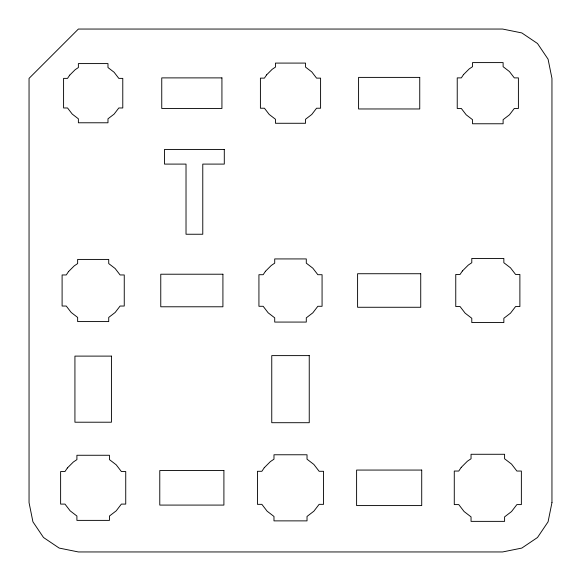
<?xml version="1.0" encoding="UTF-8"?>
<svg xmlns="http://www.w3.org/2000/svg" width="581" height="581" viewBox="0 0 581 581"><rect width="100%" height="100%" fill="white"/><g stroke="black" fill="none" stroke-linecap="round" stroke-linejoin="round"><path stroke-width="0.87" d="M551.95 502.623L548.072 521.818L537.498 537.498L521.818 548.072L502.623 551.95L78.377 551.95L59.182 548.072L43.502 537.498L32.928 521.818L29.05 502.623L29.05 78.377L78.377 29.05L502.623 29.05L521.818 32.928L537.498 43.502L548.072 59.182L551.95 78.377L551.95 502.623M69.698 75.16L67.541 78.377L63.583 78.377L63.583 107.979L67.541 107.979L72.255 114.108L78.377 118.814L78.377 122.78L107.979 122.78L107.979 118.814L114.108 114.108L118.814 107.979L122.78 107.979L122.78 78.377L118.814 78.377L114.108 72.255L107.979 67.541L107.979 63.583L78.377 63.583L78.377 67.541L75.16 69.698L69.698 75.16M68.529 271.574L66.263 274.958L62.102 274.958L62.102 306.042L66.263 306.042L71.209 312.476L77.643 317.422L77.643 321.576L108.72 321.576L108.72 317.422L115.154 312.476L120.1 306.042L124.254 306.042L124.254 274.958L120.1 274.958L115.154 268.524L108.72 263.578L108.72 259.424L77.643 259.424L77.643 263.578L74.259 265.851L68.529 271.574M266.628 74.855L264.435 78.13L260.411 78.13L260.411 108.226L264.435 108.226L269.221 114.457L275.452 119.243L275.452 123.274L305.548 123.274L305.548 119.243L311.779 114.457L316.565 108.226L320.589 108.226L320.589 78.13L316.565 78.13L311.779 71.906L305.548 67.113L305.548 63.089L275.452 63.089L275.452 67.113L272.177 69.306L266.628 74.855M67.352 467.995L64.978 471.54L60.62 471.54L60.62 504.097L64.978 504.097L70.156 510.844L76.903 516.022L76.903 520.38L109.46 520.38L109.46 516.022L116.2 510.844L121.378 504.097L125.736 504.097L125.736 471.54L121.378 471.54L116.2 464.8L109.46 459.622L109.46 455.264L76.903 455.264L76.903 459.622L73.359 461.997L67.352 467.995M265.459 271.276L263.157 274.711L258.93 274.711L258.93 306.289L263.157 306.289L268.175 312.825L274.711 317.843L274.711 322.07L306.289 322.07L306.289 317.843L312.825 312.825L317.843 306.289L322.07 306.289L322.07 274.711L317.843 274.711L312.825 268.175L306.289 263.157L306.289 258.93L274.711 258.93L274.711 263.157L271.276 265.459L265.459 271.276M463.558 74.557L461.329 77.89L457.232 77.89L457.232 108.473L461.329 108.473L466.194 114.806L472.527 119.671L472.527 123.768L503.11 123.768L503.11 119.671L509.443 114.806L514.308 108.473L518.405 108.473L518.405 77.89L514.308 77.89L509.443 71.557L503.11 66.692L503.11 62.595L472.527 62.595L472.527 66.692L469.201 68.921L463.558 74.557M264.282 467.698L261.871 471.293L257.448 471.293L257.448 504.344L261.871 504.344L267.129 511.193L273.978 516.451L273.978 520.874L307.022 520.874L307.022 516.451L313.871 511.193L319.129 504.344L323.552 504.344L323.552 471.293L319.129 471.293L313.871 464.451L307.022 459.193L307.022 454.77L273.978 454.77L273.978 459.193L270.376 461.604L264.282 467.698M462.389 270.978L460.05 274.464L455.758 274.464L455.758 306.536L460.05 306.536L465.149 313.174L471.787 318.272L471.787 322.564L503.85 322.564L503.85 318.272L510.496 313.174L515.594 306.536L519.886 306.536L519.886 274.464L515.594 274.464L510.496 267.826L503.85 262.728L503.85 258.436L471.787 258.436L471.787 262.728L468.301 265.067L462.389 270.978M461.212 467.393L458.765 471.046L454.277 471.046L454.277 504.591L458.765 504.591L464.103 511.541L471.046 516.879L471.046 521.368L504.591 521.368L504.591 516.879L511.541 511.541L516.879 504.591L521.368 504.591L521.368 471.046L516.879 471.046L511.541 464.103L504.591 458.765L504.591 454.277L471.046 454.277L471.046 458.765L467.393 461.212L461.212 467.393M419.743 77.396L358.579 77.396L358.579 108.967L419.743 108.967L419.743 77.396M221.927 77.89L161.75 77.89L161.75 108.473L221.927 108.473L221.927 77.89M224.295 149.433L164.503 149.433L164.503 164.096L186.022 164.096L186.022 234.245L202.776 234.245L202.776 164.096L224.295 164.096L224.295 149.433M420.731 273.731L357.591 273.731L357.591 307.269L420.731 307.269L420.731 273.731M222.915 274.217L160.763 274.217L160.763 306.783L222.915 306.783L222.915 274.217M309.245 355.616L271.755 355.616L271.755 422.707L309.245 422.707L309.245 355.616M111.429 356.109L74.927 356.109L74.927 422.213L111.429 422.213L111.429 356.109M421.719 470.065L356.603 470.065L356.603 505.579L421.719 505.579L421.719 470.065M223.903 470.552L159.775 470.552L159.775 505.085L223.903 505.085L223.903 470.552"/></g></svg>
